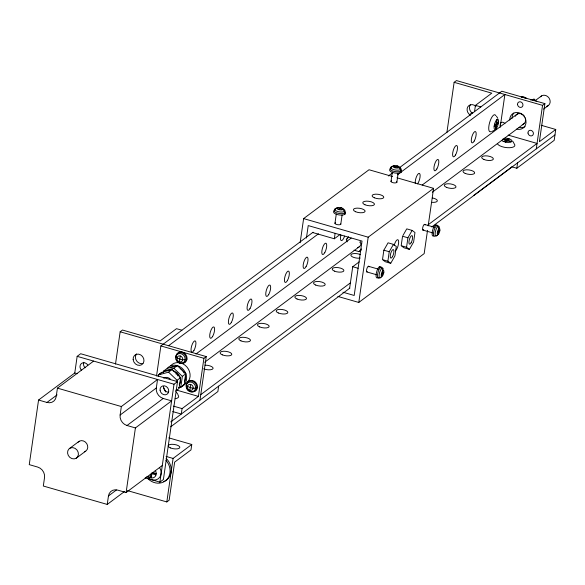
<?xml version="1.0" encoding="UTF-8"?>
<svg xmlns="http://www.w3.org/2000/svg" width="585" height="585" viewBox="0 0 585 585"><rect width="100%" height="100%" fill="white"/><g stroke="black" fill="none" stroke-linecap="round" stroke-linejoin="round"><path stroke-width="0.88" d="M344.836 214.3L344.506 211.375L342.905 209.503L337.172 207.85L334.832 209.13A5.111 1.901 8.2 0 0 336.697 211.141L337.83 211.543A5.111 1.901 8.2 0 0 343.812 211.719L344.858 210.936A5.111 1.901 8.2 0 0 343 208.925L342.62 208.801M400.886 172.436L400.557 169.511L398.955 167.632L393.23 165.979L390.882 167.266A5.111 1.901 8.2 0 0 392.747 169.277L393.88 169.672A5.111 1.901 8.2 0 0 399.862 169.847L400.908 169.065A5.111 1.901 8.2 0 0 399.05 167.054L397.917 166.659M145.175 477.886L159.902 482.128L163.405 479.51L177.511 381.617L80.664 353.735L77.161 356.345L74.763 372.989L38.559 400.03L29.25 464.636L37.645 467.057A8.877 7.722 53.2 0 1 44.54 477.535L43.319 486.018L107.238 504.424L124.612 491.444M93.622 361.091L57.425 388.133L56.204 396.615A8.877 7.722 53.2 0 1 46.954 402.451L38.559 400.03M115.501 364.082L120.152 331.79L122.492 330.042L160.158 340.887L176.502 328.675L181.884 330.225M107.238 504.424L108.459 495.941L116.422 489.996M135.413 427.92L127.018 425.5A8.877 7.722 53.2 0 1 120.122 415.021L121.344 406.538L157.548 379.497L156.319 387.979A8.877 7.722 53.2 0 0 163.215 398.458L171.61 400.879L135.413 427.92L126.104 492.526L117.709 490.113A8.877 7.722 53.2 0 0 108.459 495.941M156.524 376.031L160.868 345.925L313.077 232.23M158.213 376.586L158.455 374.919L161.957 372.301L172.063 369.544L180.597 377.669L179.032 388.542L175.529 391.16M163.471 372.667L163.712 370.992L167.215 368.374L177.313 365.618L185.854 373.742L184.282 384.616L180.78 387.233L179.098 387.694M150.477 474.179L149.994 477.528L151.157 476.651L151.639 473.309M151.244 477.886L151.851 473.704L153.014 472.834L156.327 473.784M159.902 482.128L174.008 384.235L177.511 381.617M179.434 361.764L180.268 355.987L180.992 356.294A3.144 2.735 53.2 0 1 182.717 358.919L182.505 360.418A3.144 2.735 53.2 0 1 179.434 361.764L178.71 361.45A3.144 2.735 53.2 0 1 176.984 358.824L177.196 357.333A3.144 2.735 53.2 0 1 180.268 355.987M176.853 381.954L177.094 380.287L180.597 377.669M180.78 387.233L182.352 376.36L185.854 373.742M127.45 490.603L166.82 501.937L173.087 458.435L191.77 444.476L168.773 437.851M120.152 331.79L206.242 356.579L203.909 358.32L198.425 396.389L182.074 408.601L181.291 414.041L172.685 411.562M189.891 390.261L190.717 384.484L191.449 384.791A3.144 2.735 53.2 0 1 193.174 387.416L192.955 388.915A3.144 2.735 53.2 0 1 189.891 390.261L189.16 389.946A3.144 2.735 53.2 0 1 187.434 387.321L187.653 385.829A3.144 2.735 53.2 0 1 190.717 384.484M191.77 444.476L190.988 449.916L174.644 462.128L169.153 500.197L166.82 501.937M199.975 400.089L206.242 356.579M218.658 386.129L217.876 391.57L170.71 426.794M300.142 242.738L303.622 218.6L369.018 169.752L392.572 176.538M306.423 238.066L308.222 225.583L362.027 241.078L354.188 295.462L342.905 292.215M334.942 223.397L336.302 213.949M312.814 232.574L334.335 238.775L335.125 233.335M340.748 224.443L342.108 214.995M349.589 288.478L352.726 266.723L359.19 261.89M337.845 296.419L358.788 302.452L368.192 237.188L433.58 188.341L396.937 177.789M390.992 181.525L392.359 172.078M383.862 250.19L382.495 259.66L387.877 261.21L390.714 263.316L394.926 255.945L396.286 246.468L393.449 244.369L388.067 242.819L383.862 250.19L389.244 251.733L393.449 244.369M396.798 182.571L398.158 173.123M387.877 261.21L389.244 251.733M409.398 249.364L406.56 247.258L407.928 237.781L412.132 230.41L414.97 232.516L413.61 241.993L409.398 249.364L404.023 247.813L401.888 246.234M427.525 230.358L424.176 253.605L358.788 302.452M428.169 225.89L433.58 188.341M446.889 132.554L454.128 82.317L456.461 80.576L542.551 105.359L544.891 103.618L501.842 91.223L399.343 167.785M474.537 111.655L475.444 105.373L491.788 93.161L454.128 82.317M495.356 129.395L495.963 125.212L494.617 124.824M496.745 119.757L496.146 123.947L494.347 125.285M495.904 128.993L496.504 124.802L498.303 123.464L496.957 123.077M497.287 119.355L496.687 123.537L498.486 122.192M500.168 127.274L504.884 94.514L397.412 174.798M505.469 142.352L505.762 140.312L502.449 139.362M506.01 141.943L506.31 139.903L508.102 138.565L507.714 141.285M511.561 166.754L516.818 168.261L517.601 162.827M536.284 148.868L542.551 105.359M544.891 103.618L539.399 141.687L555.75 129.475L541.118 125.263M555.75 129.475L554.185 140.349L516.818 168.261M379.299 266.804L381.881 268.31L382.97 270.511L381.829 276.434A3.144 1.016 -73.9 0 1 381.31 274.328L381.457 273.553A3.144 1.016 -73.9 0 1 382.634 270.855L383.27 270.372A3.144 1.016 -73.9 0 1 383.789 272.478L383.643 273.253A3.144 1.016 -73.9 0 1 382.466 275.952L380.031 277.941A5.111 1.653 -73.9 0 1 379.19 274.526L379.431 273.253A5.111 1.653 -73.9 0 1 381.34 268.873L382.378 268.091A5.111 1.653 -73.9 0 1 383.292 269.363M435.35 224.933L437.931 226.439L439.021 228.64L437.88 234.563A3.144 1.016 -73.9 0 1 437.361 232.464L437.514 231.682A3.144 1.016 -73.9 0 1 438.684 228.984L439.328 228.508A3.144 1.016 -73.9 0 1 439.84 230.607L439.693 231.389A3.144 1.016 -73.9 0 1 438.523 234.088L436.081 236.077A5.111 1.653 -73.9 0 1 435.24 232.655L435.481 231.389A5.111 1.653 -73.9 0 1 437.39 227.002L438.428 226.219A5.111 1.653 -73.9 0 1 439.379 228.479M390.122 169.336L391.233 166.827L391.928 166.484A5.111 1.901 8.2 0 1 394.034 166.155M402.963 235.492L406.75 228.859L412.132 230.41M179.237 384.835C182.769 379.636 178.732 372.192 172.984 370.744M187.061 383.16L187.785 382.005A5.916 5.148 53.2 0 1 192.838 380.623L194.205 381.208A5.916 5.148 53.2 0 1 197.438 387.614A5.916 5.148 53.2 0 1 192.692 391.716M347.168 241.861L346.305 239.492L348.631 236.771M354.005 250.19L359.073 251.645L361.406 248.925M176.224 356.016L175.771 358.356A5.111 4.446 53.2 0 0 178.579 362.627L179.376 362.883M186.673 384.513L186.227 386.86A5.111 4.446 53.2 0 0 189.035 391.124L190.71 391.774A5.74 4.994 53.2 0 0 196.545 388.674A5.74 4.994 53.2 0 0 193.555 381.793L192.231 381.223A5.74 4.994 53.2 0 0 186.396 384.323A5.74 4.994 53.2 0 0 189.386 391.204L189.825 391.38M436.578 235.857L437.127 235.294A5.111 1.653 -73.9 0 0 437.675 234.461M176.085 374.1L177.16 373.033M177.613 375.841L178.769 374.868M46.954 402.451L57.089 394.875M338.803 209.605L341.282 207.748L341.976 207.997A3.144 1.17 8.2 0 1 343.124 209.233L342.481 209.708A3.144 1.17 8.2 0 1 338.803 209.605L338.101 209.357A3.144 1.17 8.2 0 1 336.96 208.121L337.603 207.638A3.144 1.17 8.2 0 1 341.282 207.748M394.853 167.734L397.332 165.877L398.034 166.125A3.144 1.17 8.2 0 1 399.175 167.361L398.531 167.844A3.144 1.17 8.2 0 1 394.853 167.734L394.151 167.485A3.144 1.17 8.2 0 1 393.01 166.25L393.654 165.774A3.144 1.17 8.2 0 1 397.332 165.877M388.381 175.975L392.769 172.699M168.582 345.735L318.459 233.781M334.335 238.775L340.09 234.475M494.164 126.557L495.963 125.212M158.455 374.919L168.56 372.162L172.063 369.544M163.712 370.992L173.811 368.236L177.313 365.618M532.657 100.181L534.061 99.136L536.686 101.636M346.305 239.492L347.724 238.431M69.739 448.315L79.077 441.339M195.99 354.005L351.183 238.08M422.187 185.043L518.076 113.41M534.917 100.839L541.505 95.918M120.122 415.021L156.319 387.979M76.24 458.201A5.916 5.148 53.2 0 0 75.136 448.403A5.916 5.148 53.2 0 0 67.589 453.17A5.916 5.148 53.2 0 0 76.24 458.201L85.578 451.218M204.691 362.247L359.146 246.87M432.344 192.194L524.577 123.296M543.611 109.081L548.006 105.797M503.963 141.658L505.762 140.312M505.221 142.016L507.019 140.671L511.158 141.862M509.359 138.923L507.561 140.268L511.699 141.46M359.073 251.645L361.208 250.058M127.018 425.5L163.215 398.458M200.757 394.648L350.634 282.694M428.132 224.801L537.067 143.427L508.16 135.106M473.667 195.485L511.034 167.573M170.769 421.902L349.852 288.127M431.737 226.965L554.968 134.916M381.31 274.328L383.789 272.478M437.361 232.464L439.84 230.607M126.104 492.526L162.301 465.484M186.981 359.117C183.412 360.791 178.849 359.036 175.778 357.091L176.122 355.929A5.111 4.446 53.2 0 1 181.116 353.742L182.293 354.247A5.111 4.446 53.2 0 1 185.101 358.51L184.75 360.945A5.111 4.446 53.2 0 1 179.756 363.131M197.438 387.614C193.884 389.347 189.291 387.482 186.227 385.595L186.578 384.425A5.111 4.446 53.2 0 1 191.566 382.239L192.743 382.744A5.111 4.446 53.2 0 1 195.551 387.014L195.2 389.442A5.111 4.446 53.2 0 1 190.213 391.628M494.34 130.301L492.08 131.384M530.69 100.057L534.061 99.136M169.233 370.641L170.703 370.444M521.944 97.205L523.363 97.417A5.916 5.148 53.2 0 1 524.73 98.009M475.444 105.373L480.826 106.923M494.486 124.225L496.504 124.802M502.998 138.952L506.31 139.903M424.447 224.399L434.64 227.338M422.597 229.985L432.79 232.918M407.928 237.781L402.546 236.23L401.178 245.707L406.56 247.258M303.622 218.6L368.192 237.188M390.714 263.316L385.339 261.766L383.204 260.186M368.396 266.27L378.59 269.21M352.726 266.723L358.108 268.274M366.546 271.857L376.74 274.789M160.868 345.925L203.909 358.32M77.161 356.345L174.008 384.235M176.041 389.946L198.425 396.389M74.763 372.989L77.278 373.713M173.467 406.122L182.074 408.601M57.425 388.133L121.344 406.538M166.089 456.417L173.087 458.435M152.034 472.431L156.173 473.623M151.851 473.704L155.99 474.896M179.456 362.415L179.909 362.598M151.157 476.651L151.771 476.921M178.973 362.78L180.26 363.278A5.74 4.994 53.2 0 0 186.096 360.177A5.74 4.994 53.2 0 0 183.105 353.296L181.781 352.726A5.74 4.994 53.2 0 0 175.785 357.918M173.811 368.236L182.352 376.36M168.56 372.162L177.094 380.287M496.409 116.152L497.769 118.236M512.767 141.226L514.837 144.948A8.877 3.298 8.2 0 1 507.093 147.669A8.877 3.298 8.2 0 1 497.352 143.537M176.568 392.411L177.979 394.539M167.215 368.374A11.839 10.303 53.2 0 1 184.875 371.658A11.839 10.303 53.2 0 1 178.418 387.731M142.894 363.482A5.916 5.148 53.2 0 1 136.517 360.748A5.916 5.148 53.2 0 1 136.612 353.932M472.702 113.373A5.916 5.148 53.2 0 1 470.581 104.466M470.362 115.121A5.916 5.148 53.2 0 1 467.846 106.755A5.916 5.148 53.2 0 1 475.883 106.331M438.048 225.832A5.74 1.857 -73.9 0 0 433.916 231.031L433.646 232.45A5.74 1.857 -73.9 0 0 435.152 236.033M433.785 235.814A5.916 1.916 -73.9 0 1 432.227 232.121L432.512 230.651A5.916 1.916 -73.9 0 1 436.41 224.794M400.272 168.809A5.74 2.135 8.2 0 1 400.155 171.412A5.74 2.135 8.2 0 1 393.434 171.215L392.162 170.769A5.74 2.135 8.2 0 1 391.248 167.639M400.959 170.747A5.916 2.201 8.2 0 1 399.584 172.984A5.916 2.201 8.2 0 1 393.171 172.626L391.855 172.165A5.916 2.201 8.2 0 1 389.705 169.84M381.625 276.332A5.111 1.653 -73.9 0 1 381.076 277.166L380.528 277.729L377.727 277.678A5.916 1.916 -73.9 0 1 376.177 273.985L376.462 272.522A5.916 1.916 -73.9 0 1 380.718 267.162M382.202 268.53A5.74 1.857 -73.9 0 0 380.316 267.623A5.74 1.857 -73.9 0 0 377.866 272.902L377.596 274.321A5.74 1.857 -73.9 0 0 379.709 277.29M336.828 208.121A5.111 1.901 8.2 0 0 335.878 208.355L335.183 208.691L334.072 211.207A5.916 2.201 8.2 0 0 335.805 214.037L337.121 214.498A5.916 2.201 8.2 0 0 343.534 214.856A5.916 2.201 8.2 0 0 344.909 212.618M344.945 211.258A5.74 2.135 8.2 0 1 343.607 213.43A5.74 2.135 8.2 0 1 337.384 213.086L336.112 212.64A5.74 2.135 8.2 0 1 335.198 209.503M367.373 271.769A2.962 0.958 -73.9 0 1 366.949 268.449A2.962 0.958 -73.9 0 1 368.974 266.935M340.799 223.865A2.962 1.097 8.2 0 1 337.077 224.596A2.962 1.097 8.2 0 1 335.593 222.658M423.745 229.583A2.962 0.958 -73.9 0 1 422.589 228.932A2.962 0.958 -73.9 0 1 423.679 225.086A2.962 0.958 -73.9 0 1 425.024 225.064M396.667 181.694A2.962 1.097 8.2 0 1 393.508 182.805A2.962 1.097 8.2 0 1 391.643 180.787M394.129 245.678A5.916 1.916 -73.9 0 1 397.361 239.74A5.916 1.916 -73.9 0 1 398.443 244.135A5.916 1.916 -73.9 0 1 395.401 250.833M178.081 395.219A8.877 3.298 8.2 0 1 175.134 398.751M163.741 378.1A5.916 5.148 53.2 0 1 170.359 379.102M166.096 458.34A14.793 12.877 53.2 0 1 163.515 481.638M166.001 460.329A14.793 12.877 53.2 0 1 166.725 479.707A14.793 12.877 53.2 0 1 148.085 478.888M501.747 140.415A5.331 1.982 8.2 0 0 503.371 141.446L505.886 142.17A5.331 1.982 8.2 0 0 510.8 142.045L511.89 141.234A5.331 1.982 8.2 0 0 509.952 139.135L507.444 138.411A5.331 1.982 8.2 0 0 504.723 138.192M176.202 357.479A5.916 5.148 53.2 0 1 182.388 352.126L183.756 352.711A5.916 5.148 53.2 0 1 186.834 359.812A5.916 5.148 53.2 0 1 180.823 363A11.839 10.303 53.2 0 1 190.052 374.056A11.839 10.303 53.2 0 1 183.273 384.85M170.718 365.757A11.839 10.303 53.2 0 1 180.114 362.824M178.937 362.707A5.74 4.994 53.2 0 1 176.122 359.336M159.376 374.51A5.74 4.994 53.2 0 1 160.363 373.654M159.829 373.954A5.916 5.148 53.2 0 1 162.089 372.528M170.747 367.46A10.354 9.009 53.2 0 1 174.637 366.605M180.253 368.477A10.354 9.009 53.2 0 1 184.253 373.259M185.196 376.652A10.354 9.009 53.2 0 1 184.487 381.581M509.74 120.049A8.877 7.722 53.2 0 1 518.127 112.547A8.877 7.722 53.2 0 1 526.017 122.762A8.877 7.722 53.2 0 1 516.716 129.073M525.103 126.587A8.877 7.722 53.2 0 1 519.056 127.333M512.08 118.302A8.877 7.722 53.2 0 1 513.827 113.08M521.213 97.103A5.74 4.994 53.2 0 1 522.551 96.934L523.926 97.147A5.74 4.994 53.2 0 1 526.434 98.609M522.01 97.249A5.111 4.446 53.2 0 1 523.202 97.103L524.423 97.293A5.111 4.446 53.2 0 1 526.661 98.587M500.563 126.426A2.962 2.574 53.2 0 1 500.043 125.007M500.606 123.018A2.962 2.574 53.2 0 1 504.921 123.676M525.279 117.797A5.916 5.148 53.2 0 1 522.244 124.656M515.239 116.269A5.916 5.148 53.2 0 1 524.591 116.422M540.481 96.796A5.916 5.148 53.2 0 1 549.11 98.104A5.916 5.148 53.2 0 1 546.763 106.338M78.061 442.216A5.916 5.148 53.2 0 1 86.69 443.532A5.916 5.148 53.2 0 1 84.342 451.766M168.407 392.213A4.731 4.117 53.2 0 1 163.595 386.444M81.637 370.4A4.731 4.117 53.2 0 1 81.293 363.621A4.731 4.117 53.2 0 1 87.816 365.047M85.139 367.782A4.731 4.117 53.2 0 1 83.838 362.312M205.108 365.186A5.916 2.201 8.2 0 1 213.064 368.557A5.916 2.201 8.2 0 1 203.617 368.799M344.572 236.106A5.916 1.916 -73.9 0 1 341.326 240.596A5.916 1.916 -73.9 0 1 340.887 235.177M360.221 258.08A5.916 2.201 8.2 0 1 352.338 256.793A5.916 2.201 8.2 0 1 352.477 253.81A5.916 2.201 8.2 0 1 360.382 254.577M432.33 197.949A5.916 2.201 8.2 0 1 437.331 200.801A5.916 2.201 8.2 0 1 432.132 202.322M415.262 183.302A5.916 1.916 -73.9 0 1 417.397 174.886A5.916 1.916 -73.9 0 1 420.14 175.573A5.916 1.916 -73.9 0 1 417.522 183.873M360.982 243.718A5.916 5.148 53.2 0 1 357.611 247.652M361.705 243.514A2.962 1.097 8.2 0 1 359.972 242.117M360.184 241.868A2.962 1.097 8.2 0 1 360.579 241.671M163.698 387.716A14.793 12.877 53.2 0 1 165.482 391.95M470.062 115.091A4.439 1.433 -73.9 0 1 472.541 113.241M491.239 131.406A8.877 2.874 -73.9 0 1 489.623 122.543A8.877 2.874 -73.9 0 1 495.722 115.633M159.551 467.495A8.877 7.722 53.2 0 1 158.169 478.844A8.877 7.722 53.2 0 1 146.923 476.373M148.276 476.439A5.331 4.643 53.2 0 0 149.372 477.265L151.888 477.982A5.331 4.643 53.2 0 0 155.815 475.503L156.18 472.965A5.331 4.643 53.2 0 0 155.244 470.413M494.215 125.951L494.106 127.164A5.331 1.726 -73.9 0 0 495.093 129.519L496.182 128.7A5.331 1.726 -73.9 0 0 498.171 124.122L498.537 121.585A5.331 1.726 -73.9 0 0 497.55 119.23L496.46 120.049A5.331 1.726 -73.9 0 0 494.471 124.627L494.215 125.951M133.146 359.651A5.916 5.148 53.2 0 0 141.797 364.682A5.916 5.148 53.2 0 0 140.692 354.89A5.916 5.148 53.2 0 0 133.146 359.651M374.298 197.774A5.916 2.201 8.2 0 0 383.745 197.54A5.916 2.201 8.2 0 0 375.789 194.161A5.916 2.201 8.2 0 0 374.298 197.774M364.952 204.757A5.916 2.201 8.2 0 0 374.407 204.516A5.916 2.201 8.2 0 0 366.451 201.145A5.916 2.201 8.2 0 0 364.952 204.757M355.614 211.733A5.916 2.201 8.2 0 0 365.062 211.492A5.916 2.201 8.2 0 0 357.106 208.121A5.916 2.201 8.2 0 0 355.614 211.733M517.542 104.561A2.962 2.574 53.2 0 0 521.871 107.077A2.962 2.574 53.2 0 0 521.323 102.178A2.962 2.574 53.2 0 0 517.542 104.561M527.999 133.058A2.962 2.574 53.2 0 0 532.321 135.574A2.962 2.574 53.2 0 0 531.772 130.674A2.962 2.574 53.2 0 0 527.999 133.058M170.359 447.898A5.916 2.201 8.2 0 0 179.807 447.657A5.916 2.201 8.2 0 0 171.851 444.286A5.916 2.201 8.2 0 0 170.359 447.898M160.071 390.232A4.731 4.117 53.2 0 0 166.996 394.253A4.731 4.117 53.2 0 0 166.111 386.422A4.731 4.117 53.2 0 0 160.071 390.232M212.648 336.433A5.916 1.916 -73.9 0 0 214 327.015A5.916 1.916 -73.9 0 0 209.818 334.342A5.916 1.916 -73.9 0 0 212.648 336.433M222.3 354.846A5.916 2.201 8.2 0 0 231.748 354.605A5.916 2.201 8.2 0 0 223.792 351.227A5.916 2.201 8.2 0 0 222.3 354.846M193.964 350.393A5.916 1.916 -73.9 0 0 195.317 340.967A5.916 1.916 -73.9 0 0 191.134 348.294A5.916 1.916 -73.9 0 0 193.964 350.393M259.667 326.927A5.916 2.201 8.2 0 0 269.115 326.693A5.916 2.201 8.2 0 0 261.159 323.315A5.916 2.201 8.2 0 0 259.667 326.927M278.35 312.975A5.916 2.201 8.2 0 0 287.798 312.734A5.916 2.201 8.2 0 0 279.842 309.363A5.916 2.201 8.2 0 0 278.35 312.975M231.331 322.474A5.916 1.916 -73.9 0 0 232.684 313.055A5.916 1.916 -73.9 0 0 228.501 320.383A5.916 1.916 -73.9 0 0 231.331 322.474M240.983 340.887A5.916 2.201 8.2 0 0 250.431 340.645A5.916 2.201 8.2 0 0 242.475 337.274A5.916 2.201 8.2 0 0 240.983 340.887M250.014 308.522A5.916 1.916 -73.9 0 0 251.367 299.103A5.916 1.916 -73.9 0 0 247.184 306.43A5.916 1.916 -73.9 0 0 250.014 308.522M324.748 252.691A5.916 1.916 -73.9 0 0 326.101 243.272A5.916 1.916 -73.9 0 0 321.925 250.599A5.916 1.916 -73.9 0 0 324.748 252.691M306.065 266.65A5.916 1.916 -73.9 0 0 307.417 257.232A5.916 1.916 -73.9 0 0 303.242 264.559A5.916 1.916 -73.9 0 0 306.065 266.65M268.698 294.562A5.916 1.916 -73.9 0 0 270.051 285.144A5.916 1.916 -73.9 0 0 265.868 292.471A5.916 1.916 -73.9 0 0 268.698 294.562M287.381 280.61A5.916 1.916 -73.9 0 0 288.734 271.191A5.916 1.916 -73.9 0 0 284.551 278.511A5.916 1.916 -73.9 0 0 287.381 280.61M297.034 299.015A5.916 2.201 8.2 0 0 306.481 298.781A5.916 2.201 8.2 0 0 298.525 295.403A5.916 2.201 8.2 0 0 297.034 299.015M334.401 271.104A5.916 2.201 8.2 0 0 343.848 270.862A5.916 2.201 8.2 0 0 335.892 267.491A5.916 2.201 8.2 0 0 334.401 271.104M315.717 285.063A5.916 2.201 8.2 0 0 325.165 284.822A5.916 2.201 8.2 0 0 317.209 281.451A5.916 2.201 8.2 0 0 315.717 285.063M446.501 187.368A5.916 2.201 8.2 0 0 455.949 187.127A5.916 2.201 8.2 0 0 448 183.748A5.916 2.201 8.2 0 0 446.501 187.368M474.216 141.043A5.916 1.916 -73.9 0 0 475.576 131.625A5.916 1.916 -73.9 0 0 471.393 138.952A5.916 1.916 -73.9 0 0 474.216 141.043M455.532 154.996A5.916 1.916 -73.9 0 0 456.892 145.577A5.916 1.916 -73.9 0 0 452.71 152.904A5.916 1.916 -73.9 0 0 455.532 154.996M436.849 168.955A5.916 1.916 -73.9 0 0 438.209 159.537A5.916 1.916 -73.9 0 0 434.026 166.864A5.916 1.916 -73.9 0 0 436.849 168.955M483.868 159.449A5.916 2.201 8.2 0 0 493.323 159.215A5.916 2.201 8.2 0 0 485.367 155.837A5.916 2.201 8.2 0 0 483.868 159.449M465.185 173.409A5.916 2.201 8.2 0 0 474.64 173.167A5.916 2.201 8.2 0 0 466.684 169.796A5.916 2.201 8.2 0 0 465.185 173.409M411.131 242.76A4.439 1.433 -73.9 0 0 412.154 235.696A4.439 1.433 -73.9 0 0 409.017 241.195A4.439 1.433 -73.9 0 0 411.131 242.76M392.447 256.72A4.439 1.433 -73.9 0 0 393.471 249.656A4.439 1.433 -73.9 0 0 390.334 255.148A4.439 1.433 -73.9 0 0 392.447 256.72"/></g></svg>
